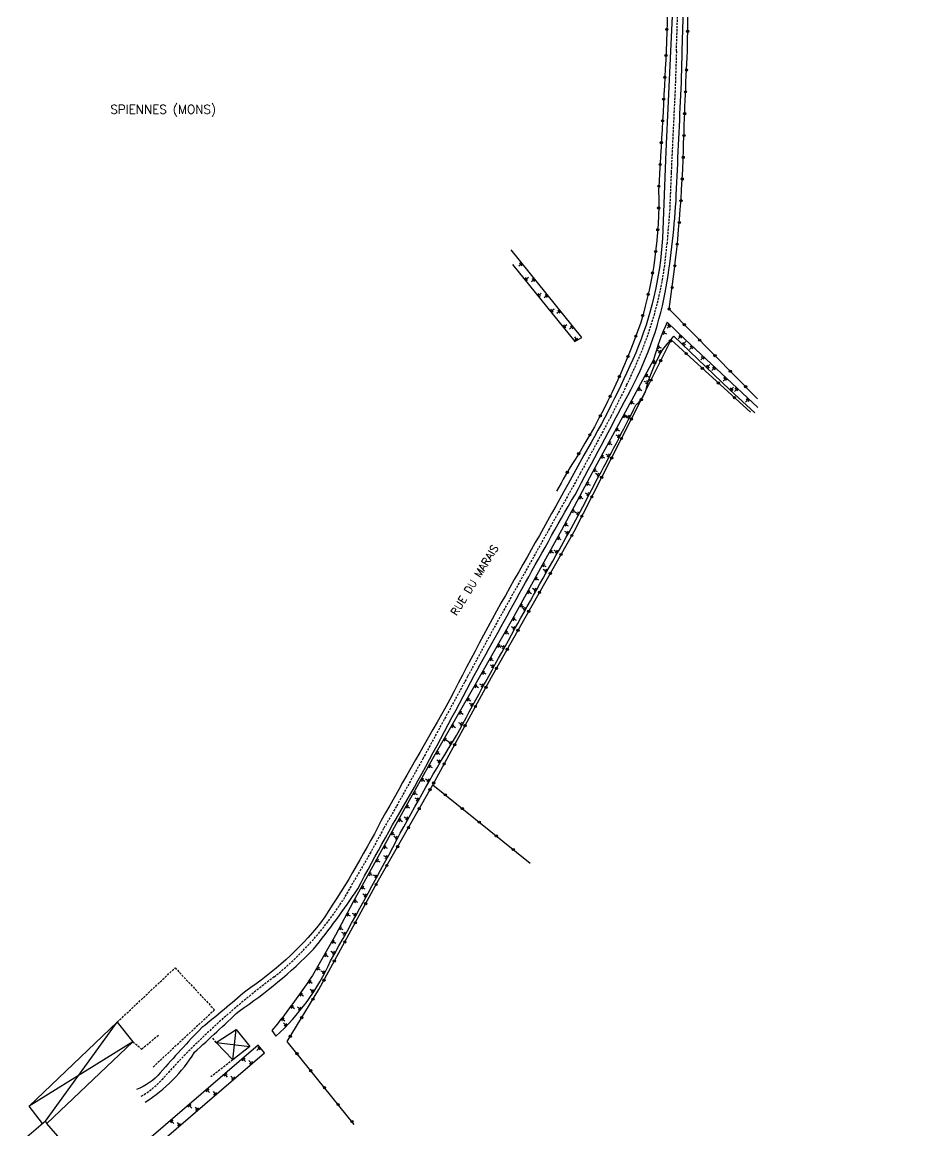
# Model space of a CAD drawing. Header units: millimetres. Extents: x 123000 to 124000, y 124000 to 125000.
# Drawn here: x 123071 to 123274.5, y 124252.4 to 124506.6 of the extents above; entities that cross this region are included whole.
import ezdxf
from ezdxf.enums import TextEntityAlignment as Align

# ---------------------------------------------------------------- set-up
doc = ezdxf.new("R2010")
doc.units = ezdxf.units.MM
doc.linetypes.add('DASHED', pattern=[0.75, 0.5, -0.25])
for name, color, linetype in [('w0001', 6, 'DASHED'), ('w0008', 7, 'CONTINUOUS'), ('w0100', 7, 'CONTINUOUS'), ('w0112', 1, 'DASHED'), ('W0211', 2, 'CONTINUOUS'), ('w0322', 7, 'CONTINUOUS'), ('W0980', 7, 'CONTINUOUS'), ('w0989', 7, 'CONTINUOUS')]:
    doc.layers.add(name, color=color, linetype=linetype)
doc.styles.get("Standard").update_dxf_attribs({"font": 'romans.shx', "width": 0.85})

msp = doc.modelspace()

# ---------------------------------------------------------------- linework, layer by layer
at = {"layer": 'w0001'}
for points in [[(123221.02, 124500), (123221.51, 124515.5), (123222.5, 124537.59), (123223.43, 124553.11), (123225, 124562.15, -0.135646), (123235.3, 124576.99, -0.144172), (123246.16, 124581.85, 0.241212), (123251.92, 124585.63)], [(123221.02, 124500), (123220.71, 124490.84), (123220.22, 124481.01), (123219.81, 124472.15), (123219.47, 124463.77), (123218.86, 124455.88, -0.081069), (123212.66, 124430.2, -0.011168), (123209.6, 124423.37), (123205.96, 124416.15), (123198.94, 124403.1), (123191.89, 124390.5), (123185.66, 124379.36), (123179.08, 124367.57), (123173.14, 124356.57), (123162.93, 124337.83), (123156.81, 124326.8), (123153.88, 124321.69), (123150.93, 124316.29), (123144.45, 124305.13, -0.081146), (123128.78, 124287.68, 0.050891), (123103.09, 124264.19, -0.081678), (123098.29, 124260.32)]]:
    msp.add_lwpolyline(points, format="xyb", dxfattribs=at)
at = {"layer": 'w0008'}
for points in [[(123209.9, 124750), (123215.29, 124728.04), (123223.14, 124698.38), (123230.53, 124669.69), (123237.93, 124638.64), (123244.79, 124610.47), (123249.37, 124593.54, -0.310561), (123247.65, 124585.19, -0.126275), (123242.15, 124582.64, 0.062468), (123235.16, 124578.74, 0.128403), (123226.14, 124568.14, 0.096527), (123222.3, 124554.58, 0.013587), (123221.4, 124540.74, -0.015478), (123220.92, 124527.38, -0.005626), (123220.25, 124512.94), (123219.67, 124500)], [(123222.33, 124500), (123222.73, 124512.39), (123223.34, 124535.2, -0.030692), (123225.14, 124557.6, -0.153552), (123234.01, 124574.5, -0.090687), (123243.81, 124579.72, -0.295915), (123252.81, 124575.15, -0.002871), (123259.71, 124560.43, 0.064344), (123269.16, 124548.18), (123282.76, 124531.71), (123295.12, 124516.57), (123309.41, 124500)], [(123219.67, 124500), (123218.62, 124477.06), (123217.8, 124457.03, -0.085191), (123211.68, 124430.82, -0.02901), (123199.81, 124407.36, -0.004947), (123184.87, 124380.62, 0.012879), (123169.1, 124351.34, 0.001237), (123153.34, 124323.55, -0.029996), (123139.45, 124300.08, -0.075227), (123122.26, 124284.45, -0.010003), (123112.24, 124276.06, 0.016924), (123102.69, 124265.71, -0.124033), (123097.24, 124261.87, 3.502091)], [(123099.21, 124258.96, 0.114171), (123110.52, 124270.4, 0.002452), (123120.75, 124279.86, 0.050385), (123137.8, 124294.06, 0.025779), (123147.96, 124307.89, -0.01292), (123160.96, 124331.19, 0.004116), (123174.63, 124356.81, -0.000816), (123185.68, 124376.75, -0.006502), (123197.77, 124398.26, 0.000358), (123209.88, 124421.05, 0.07751), (123218.47, 124444.65, 0.026528), (123220.93, 124465.64, -0.001535), (123221.97, 124488.43, 0.008577), (123222.33, 124500, 0.008577)]]:
    msp.add_lwpolyline(points, format="xyb", dxfattribs=at)
at = {"layer": 'w0100'}
for points in [[(123075.69, 124254.05), (123072.6, 124258.09), (123092.81, 124277.32), (123096.4, 124272.83), (123072.6, 124258.09)], [(123076.33, 124254.6), (123092.81, 124277.32)], [(123115.49, 124272.65), (123120.04, 124275.66), (123123.23, 124271.71), (123119.33, 124268.66), (123115.49, 124272.65), (123123.23, 124271.71)], [(123119.33, 124268.66), (123120.04, 124275.66)], [(123080.2, 124250), (123076.67, 124254.07), (123096.4, 124272.83)], [(123076.67, 124254.07), (123076.33, 124254.6), (123071.02, 124250)]]:
    msp.add_lwpolyline(points, dxfattribs=at)
at = {"layer": 'w0112'}
for points in [[(123092.81, 124277.32), (123106.08, 124289.77), (123115.13, 124280.13), (123101.03, 124267.03)], [(123096.4, 124272.83), (123098.42, 124271.15), (123102.37, 124274.42)], [(123115.49, 124272.65), (123114.71, 124273.66)], [(123119.33, 124268.66), (123114.25, 124264.75)]]:
    msp.add_lwpolyline(points, dxfattribs=at)
at = {"layer": 'W0211'}
for p, q in [((123184.85, 124450.75), (123185.63, 124451.38)), ((123185.06, 124451.29), (123185.45, 124451.6)), ((123185.43, 124450.84), (123185.81, 124451.15)), ((123186.54, 124447.98), (123186.15, 124447.67)), ((123187.11, 124448.07), (123186.33, 124447.44)), ((123186.9, 124447.53), (123186.51, 124447.22)), ((123187.77, 124447.13), (123188.55, 124447.76)), ((123187.98, 124447.67), (123188.37, 124447.98)), ((123188.34, 124447.22), (123188.73, 124447.53)), ((123189.47, 124444.37), (123189.08, 124444.06)), ((123190.04, 124444.47), (123189.26, 124443.83)), ((123189.83, 124443.93), (123189.44, 124443.61)), ((123190.68, 124443.51), (123191.46, 124444.14)), ((123190.89, 124444.05), (123191.28, 124444.36)), ((123191.25, 124443.6), (123191.64, 124443.91)), ((123192.4, 124440.77), (123192.01, 124440.45)), ((123192.97, 124440.86), (123192.19, 124440.23)), ((123192.76, 124440.32), (123192.37, 124440)), ((123193.6, 124439.89), (123194.37, 124440.51)), ((123193.8, 124440.43), (123194.19, 124440.74)), ((123194.17, 124439.98), (123194.56, 124440.29)), ((123195.33, 124437.16), (123194.94, 124436.84)), ((123195.9, 124437.25), (123195.12, 124436.62)), ((123196.72, 124436.8), (123197.11, 124437.12)), ((123218.88, 124436.47), (123219.58, 124437.19)), ((123219.02, 124437.03), (123219.37, 124437.39)), ((123219.44, 124436.63), (123219.78, 124436.99)), ((123195.69, 124436.71), (123195.3, 124436.39)), ((123196.51, 124436.27), (123197.29, 124436.89)), ((123197.08, 124436.35), (123197.47, 124436.67)), ((123197.63, 124434.48), (123198.16, 124433.62)), ((123218.22, 124435.04), (123217.76, 124435.22)), ((123218.79, 124435.12), (123217.87, 124435.49)), ((123218.44, 124435.57), (123217.97, 124435.76)), ((123221.43, 124434.03), (123222.12, 124434.75)), ((123221.57, 124434.59), (123221.92, 124434.95)), ((123221.99, 124434.19), (123222.33, 124434.55)), ((123197.65, 124433.9), (123197.91, 124433.47)), ((123198.14, 124434.2), (123198.4, 124433.78)), ((123217.05, 124431.74), (123216.58, 124431.89)), ((123217.62, 124431.86), (123216.66, 124432.17)), ((123217.23, 124432.29), (123216.75, 124432.44)), ((123222.65, 124433.21), (123222.31, 124432.85)), ((123223.2, 124433.37), (123222.51, 124432.65)), ((123223.07, 124432.81), (123222.72, 124432.45)), ((123224.01, 124431.59), (123224.69, 124432.32)), ((123224.14, 124432.15), (123224.48, 124432.52)), ((123224.56, 124431.76), (123224.9, 124432.12)), ((123216.64, 124431.44), (123217.51, 124430.94)), ((123216.93, 124430.94), (123217.37, 124430.69)), ((123217.22, 124431.44), (123217.65, 124431.19)), ((123226.58, 124429.17), (123227.27, 124429.9)), ((123226.72, 124429.73), (123227.06, 124430.1)), ((123227.14, 124429.34), (123227.48, 124429.7)), ((123215.9, 124428.32), (123215.46, 124428.56)), ((123216.48, 124428.33), (123215.6, 124428.81)), ((123216.18, 124428.82), (123215.74, 124429.06)), ((123228.12, 124427.99), (123227.78, 124427.63)), ((123228.68, 124428.15), (123227.99, 124427.43)), ((123228.54, 124427.59), (123228.19, 124427.23)), ((123229.16, 124426.76), (123229.85, 124427.49)), ((123229.29, 124427.32), (123229.64, 124427.68)), ((123229.71, 124426.92), (123230.06, 124427.29)), ((123213.56, 124424.31), (123214.52, 124424.01)), ((123214.21, 124425.21), (123213.77, 124425.45)), ((123214.79, 124425.23), (123213.91, 124425.71)), ((123214.49, 124425.72), (123214.05, 124425.96)), ((123214.13, 124424.43), (123214.61, 124424.29)), ((123231.74, 124424.34), (123232.42, 124425.07)), ((123231.87, 124424.9), (123232.21, 124425.27)), ((123232.29, 124424.51), (123232.63, 124424.87)), ((123212.52, 124422.11), (123212.08, 124422.35)), ((123213.1, 124422.13), (123212.22, 124422.61)), ((123212.8, 124422.62), (123212.36, 124422.86)), ((123213.96, 124423.88), (123214.44, 124423.74)), ((123233.59, 124422.77), (123233.25, 124422.41)), ((123234.14, 124422.94), (123233.46, 124422.21)), ((123234.01, 124422.38), (123233.67, 124422.01)), ((123234.32, 124421.92), (123235, 124422.65)), ((123234.45, 124422.49), (123234.79, 124422.85)), ((123234.87, 124422.09), (123235.21, 124422.45)), ((123210.83, 124419.01), (123210.39, 124419.25)), ((123211.41, 124419.02), (123210.53, 124419.5)), ((123211.1, 124419.52), (123210.67, 124419.76)), ((123236.89, 124419.51), (123237.58, 124420.24)), ((123237.03, 124420.07), (123237.37, 124420.43)), ((123237.45, 124419.67), (123237.79, 124420.04)), ((123209.41, 124416.41), (123208.97, 124416.65)), ((123209.14, 124415.91), (123208.7, 124416.15)), ((123209.71, 124415.92), (123208.84, 124416.4)), ((123209.42, 124416.47), (123210.31, 124416.02)), ((123209.73, 124415.99), (123210.18, 124415.76)), ((123210, 124416.5), (123210.44, 124416.27)), ((123207.44, 124412.81), (123207, 124413.05)), ((123207.12, 124412.03), (123208.01, 124411.56)), ((123208.02, 124412.82), (123207.14, 124413.3)), ((123207.72, 124413.31), (123207.28, 124413.55)), ((123207.43, 124411.54), (123207.88, 124411.31)), ((123207.7, 124412.05), (123208.14, 124411.82)), ((123205.75, 124409.71), (123205.31, 124409.95)), ((123206.32, 124409.72), (123205.45, 124410.2)), ((123206.02, 124410.21), (123205.58, 124410.45)), ((123204.05, 124406.61), (123203.61, 124406.85)), ((123204.62, 124406.62), (123203.75, 124407.1)), ((123204.32, 124407.11), (123203.89, 124407.36)), ((123204.8, 124407.59), (123205.68, 124407.13)), ((123205.1, 124407.11), (123205.55, 124406.87)), ((123205.37, 124407.62), (123205.82, 124407.38)), ((123202.94, 124403.53), (123202.06, 124404)), ((123202.63, 124404.02), (123202.19, 124404.26)), ((123202.36, 124403.51), (123201.92, 124403.75)), ((123202.44, 124403.18), (123203.32, 124402.71)), ((123202.74, 124402.69), (123203.19, 124402.45)), ((123203.02, 124403.2), (123203.46, 124402.96)), ((123200.7, 124400.39), (123200.26, 124400.62)), ((123201.28, 124400.41), (123200.4, 124400.88)), ((123200.98, 124400.9), (123200.53, 124401.13)), ((123199.05, 124397.27), (123198.61, 124397.5)), ((123199.62, 124397.29), (123198.74, 124397.76)), ((123199.32, 124397.78), (123198.88, 124398.01)), ((123200.12, 124398.72), (123201, 124398.26)), ((123200.43, 124398.24), (123200.87, 124398.01)), ((123200.69, 124398.75), (123201.14, 124398.52)), ((123197.39, 124394.15), (123196.95, 124394.38)), ((123197.97, 124394.17), (123197.08, 124394.64)), ((123197.66, 124394.66), (123197.22, 124394.89)), ((123197.78, 124394.3), (123198.66, 124393.83)), ((123198.09, 124393.81), (123198.53, 124393.58)), ((123198.36, 124394.32), (123198.8, 124394.09)), ((123195.73, 124391.03), (123195.29, 124391.26)), ((123196.31, 124391.05), (123195.43, 124391.52)), ((123196, 124391.54), (123195.56, 124391.77)), ((123194.32, 124388.42), (123193.88, 124388.67)), ((123195.39, 124389.91), (123196.27, 124389.43)), ((123195.69, 124389.42), (123196.13, 124389.18)), ((123195.97, 124389.92), (123196.41, 124389.68)), ((123194.04, 124387.92), (123193.6, 124388.16)), ((123194.61, 124387.93), (123193.74, 124388.41)), ((123192.32, 124384.83), (123191.89, 124385.07)), ((123192.9, 124384.84), (123192.03, 124385.32)), ((123192.6, 124385.33), (123192.17, 124385.58)), ((123192.94, 124385.55), (123193.81, 124385.06)), ((123193.24, 124385.06), (123193.67, 124384.81)), ((123193.52, 124385.56), (123193.96, 124385.31)), ((123190.61, 124381.74), (123190.17, 124381.98)), ((123191.19, 124381.75), (123190.31, 124382.23)), ((123190.89, 124382.24), (123190.45, 124382.49)), ((123190.48, 124381.19), (123191.35, 124380.7)), ((123191.05, 124381.19), (123191.49, 124380.95)), ((123188.9, 124378.65), (123188.46, 124378.89)), ((123189.48, 124378.66), (123188.6, 124379.14)), ((123189.18, 124379.15), (123188.74, 124379.39)), ((123190.77, 124380.69), (123191.21, 124380.45)), ((123187.77, 124375.57), (123186.89, 124376.05)), ((123187.47, 124376.06), (123187.03, 124376.3)), ((123188.02, 124376.82), (123188.89, 124376.33)), ((123188.31, 124376.32), (123188.75, 124376.08)), ((123188.6, 124376.83), (123189.03, 124376.58)), ((123187.19, 124375.56), (123186.75, 124375.8)), ((123185.48, 124372.47), (123185.04, 124372.71)), ((123186.05, 124372.48), (123185.18, 124372.96)), ((123185.76, 124372.97), (123185.32, 124373.21)), ((123185.57, 124372.44), (123186.44, 124371.96)), ((123185.86, 124371.95), (123186.3, 124371.71)), ((123186.15, 124372.45), (123186.58, 124372.21)), ((123183.76, 124369.38), (123183.33, 124369.62)), ((123184.34, 124369.39), (123183.47, 124369.87)), ((123184.04, 124369.88), (123183.61, 124370.12)), ((123182.02, 124366.3), (123181.58, 124366.55)), ((123182.59, 124366.3), (123181.72, 124366.8)), ((123182.3, 124366.8), (123181.87, 124367.05)), ((123183.13, 124368.06), (123184, 124367.58)), ((123183.43, 124367.57), (123183.86, 124367.33)), ((123183.71, 124368.07), (123184.14, 124367.83)), ((123180.27, 124363.23), (123179.84, 124363.47)), ((123180.85, 124363.23), (123179.98, 124363.72)), ((123180.56, 124363.73), (123180.12, 124363.98)), ((123180.7, 124363.68), (123181.57, 124363.2)), ((123181, 124363.18), (123181.43, 124362.94)), ((123181.28, 124363.69), (123181.71, 124363.45)), ((123179.1, 124360.16), (123178.23, 124360.65)), ((123178.81, 124360.66), (123178.38, 124360.9)), ((123178.53, 124360.15), (123178.09, 124360.4)), ((123178.28, 124359.29), (123179.16, 124358.81)), ((123178.58, 124358.79), (123179.02, 124358.55)), ((123178.86, 124359.3), (123179.3, 124359.06)), ((123176.78, 124357.08), (123176.35, 124357.33)), ((123177.36, 124357.09), (123176.49, 124357.58)), ((123177.07, 124357.58), (123176.63, 124357.83)), ((123175.04, 124354.01), (123174.6, 124354.26)), ((123175.61, 124354.01), (123174.74, 124354.51)), ((123175.32, 124354.51), (123174.89, 124354.76)), ((123175.87, 124354.89), (123176.75, 124354.41)), ((123176.17, 124354.4), (123176.61, 124354.16)), ((123176.45, 124354.9), (123176.89, 124354.66)), ((123173.28, 124350.94), (123172.85, 124351.19)), ((123173.86, 124350.94), (123172.99, 124351.44)), ((123173.57, 124351.44), (123173.13, 124351.69)), ((123173.48, 124350.48), (123174.35, 124350.01)), ((123174.05, 124350.5), (123174.49, 124350.26)), ((123171.52, 124347.88), (123171.09, 124348.12)), ((123172.1, 124347.88), (123171.23, 124348.37)), ((123171.81, 124348.38), (123171.38, 124348.63)), ((123173.78, 124349.99), (123174.22, 124349.75)), ((123170.05, 124345.31), (123169.62, 124345.56)), ((123171.09, 124346.07), (123171.97, 124345.6)), ((123171.39, 124345.58), (123171.83, 124345.35)), ((123171.67, 124346.09), (123172.11, 124345.85)), ((123169.77, 124344.81), (123169.33, 124345.06)), ((123170.34, 124344.81), (123169.48, 124345.31)), ((123168.01, 124341.75), (123167.57, 124341.99)), ((123168.59, 124341.75), (123167.72, 124342.24)), ((123168.3, 124342.25), (123167.86, 124342.49)), ((123168.64, 124341.77), (123169.5, 124341.25)), ((123168.92, 124341.26), (123169.35, 124341)), ((123169.22, 124341.75), (123169.65, 124341.49)), ((123166.25, 124338.68), (123165.82, 124338.93)), ((123166.83, 124338.68), (123165.96, 124339.18)), ((123166.54, 124339.18), (123166.1, 124339.43)), ((123164.51, 124335.61), (123164.08, 124335.85)), ((123165.09, 124335.62), (123164.22, 124336.1)), ((123164.8, 124336.11), (123164.36, 124336.36)), ((123166.05, 124337.46), (123166.91, 124336.95)), ((123166.34, 124336.96), (123166.77, 124336.7)), ((123166.63, 124337.45), (123167.06, 124337.2)), ((123162.79, 124332.53), (123162.35, 124332.77)), ((123163.37, 124332.53), (123162.49, 124333.02)), ((123163.07, 124333.03), (123162.63, 124333.27)), ((123163.52, 124333.12), (123164.38, 124332.62)), ((123164.09, 124333.12), (123164.53, 124332.87)), ((123161.34, 124329.95), (123160.91, 124330.19)), ((123163.81, 124332.62), (123164.24, 124332.37)), ((123161.06, 124329.44), (123160.62, 124329.69)), ((123161.64, 124329.45), (123160.77, 124329.94)), ((123161.03, 124328.76), (123161.9, 124328.27)), ((123161.33, 124328.26), (123161.76, 124328.02)), ((123161.61, 124328.77), (123162.04, 124328.52)), ((123159.33, 124326.36), (123158.9, 124326.61)), ((123159.91, 124326.37), (123159.04, 124326.86)), ((123159.62, 124326.86), (123159.18, 124327.11)), ((123157.62, 124323.28), (123157.18, 124323.52)), ((123158.19, 124323.29), (123157.32, 124323.77)), ((123157.9, 124323.78), (123157.46, 124324.02)), ((123158.6, 124324.37), (123159.47, 124323.89)), ((123158.9, 124323.87), (123159.34, 124323.63)), ((123159.17, 124324.38), (123159.61, 124324.14)), ((123155.9, 124320.19), (123155.47, 124320.43)), ((123156.48, 124320.2), (123155.61, 124320.68)), ((123156.18, 124320.69), (123155.75, 124320.93)), ((123156.79, 124319.96), (123157.23, 124319.73)), ((123154.77, 124317.11), (123153.89, 124317.59)), ((123154.47, 124317.6), (123154.03, 124317.84)), ((123156.21, 124319.94), (123157.1, 124319.47)), ((123156.52, 124319.45), (123156.96, 124319.22)), ((123154.19, 124317.1), (123153.75, 124317.34)), ((123153.86, 124315.52), (123154.74, 124315.05)), ((123154.16, 124315.03), (123154.6, 124314.8)), ((123154.44, 124315.54), (123154.88, 124315.31)), ((123152.48, 124314), (123152.05, 124314.24)), ((123153.06, 124314.02), (123152.18, 124314.5)), ((123152.76, 124314.51), (123152.32, 124314.75)), ((123150.79, 124310.9), (123150.35, 124311.14)), ((123151.37, 124310.92), (123150.49, 124311.4)), ((123151.07, 124311.41), (123150.63, 124311.65)), ((123151.49, 124311.11), (123152.37, 124310.64)), ((123151.79, 124310.62), (123152.23, 124310.38)), ((123152.06, 124311.13), (123152.5, 124310.89)), ((123149.09, 124307.81), (123148.65, 124308.05)), ((123149.67, 124307.82), (123148.79, 124308.3)), ((123149.37, 124308.31), (123148.93, 124308.55)), ((123147.4, 124304.71), (123146.96, 124304.95)), ((123147.97, 124304.72), (123147.1, 124305.2)), ((123147.67, 124305.21), (123147.24, 124305.45)), ((123149.1, 124306.71), (123149.97, 124306.23)), ((123149.4, 124306.22), (123149.84, 124305.98)), ((123149.67, 124306.73), (123150.11, 124306.49)), ((123146, 124302.11), (123145.56, 124302.34)), ((123146.69, 124302.32), (123147.56, 124301.84)), ((123147.26, 124302.34), (123147.7, 124302.09)), ((123145.72, 124301.6), (123145.28, 124301.83)), ((123146.3, 124301.62), (123145.42, 124302.09)), ((123146.98, 124301.83), (123147.42, 124301.59)), ((123144.05, 124298.49), (123143.61, 124298.72)), ((123144.62, 124298.5), (123143.74, 124298.98)), ((123144.32, 124299), (123143.88, 124299.23)), ((123144.26, 124297.95), (123145.13, 124297.46)), ((123144.55, 124297.45), (123144.99, 124297.21)), ((123144.83, 124297.95), (123145.27, 124297.71)), ((123142.33, 124295.39), (123141.9, 124295.63)), ((123142.91, 124295.39), (123142.04, 124295.88)), ((123142.62, 124295.89), (123142.18, 124296.13)), ((123140.6, 124292.31), (123140.16, 124292.55)), ((123141.18, 124292.31), (123140.3, 124292.81)), ((123140.88, 124292.81), (123140.45, 124293.06)), ((123141.81, 124293.58), (123142.68, 124293.09)), ((123142.1, 124293.08), (123142.54, 124292.84)), ((123142.39, 124293.58), (123142.82, 124293.34)), ((123138.86, 124289.23), (123138.43, 124289.48)), ((123139.44, 124289.24), (123138.57, 124289.73)), ((123139.15, 124289.73), (123138.71, 124289.98)), ((123137.3, 124286.67), (123136.88, 124286.96)), ((123139.5, 124289.1), (123140.39, 124288.64)), ((123139.81, 124288.61), (123140.25, 124288.38)), ((123140.08, 124289.12), (123140.52, 124288.89)), ((123136.97, 124286.2), (123136.56, 124286.48)), ((123137.54, 124286.15), (123136.72, 124286.72)), ((123137.02, 124284.85), (123137.86, 124284.31)), ((123137.6, 124284.82), (123138.02, 124284.55)), ((123134.93, 124283.3), (123134.52, 124283.59)), ((123135.5, 124283.25), (123134.69, 124283.83)), ((123135.26, 124283.77), (123134.86, 124284.06)), ((123137.28, 124284.34), (123137.7, 124284.07)), ((123132.84, 124280.44), (123132.44, 124280.74)), ((123133.42, 124280.38), (123132.61, 124280.97)), ((123133.19, 124280.91), (123132.78, 124281.2)), ((123134.15, 124280.86), (123134.94, 124280.24)), ((123134.36, 124280.33), (123134.76, 124280.02)), ((123134.72, 124280.78), (123135.12, 124280.47)), ((123130.7, 124277.62), (123130.31, 124277.92)), ((123131.27, 124277.54), (123130.48, 124278.15)), ((123131.06, 124278.07), (123130.66, 124278.38)), ((123130.92, 124277.17), (123131.64, 124276.47)), ((123131.48, 124277.03), (123131.84, 124276.68)), ((123131.08, 124276.61), (123131.44, 124276.27)), ((123125.02, 124271.39), (123125.41, 124271.7)), ((123122.12, 124268.83), (123121.79, 124269.21)), ((123124.82, 124270.85), (123125.59, 124271.48)), ((123125.39, 124270.94), (123125.77, 124271.26)), ((123121.68, 124268.45), (123121.35, 124268.83)), ((123122.23, 124268.26), (123121.57, 124269.02)), ((123123.02, 124268.49), (123123.67, 124267.74)), ((123123.12, 124267.93), (123123.45, 124267.55)), ((123123.56, 124268.3), (123123.89, 124267.92)), ((123117.57, 124264.9), (123117.24, 124265.28)), ((123118.11, 124264.71), (123117.46, 124265.47)), ((123118, 124265.28), (123117.68, 124265.65)), ((123118.89, 124264.95), (123119.55, 124264.19)), ((123119, 124264.38), (123119.33, 124264)), ((123119.44, 124264.76), (123119.77, 124264.38)), ((123113.45, 124261.34), (123113.12, 124261.72)), ((123113.99, 124261.15), (123113.34, 124261.91)), ((123113.89, 124261.72), (123113.56, 124262.1)), ((123114.77, 124261.4), (123115.43, 124260.64)), ((123114.88, 124260.83), (123115.21, 124260.45)), ((123115.32, 124261.21), (123115.64, 124260.83)), ((123109.33, 124257.79), (123109.01, 124258.17)), ((123109.88, 124257.6), (123109.23, 124258.36)), ((123109.77, 124258.17), (123109.44, 124258.55)), ((123110.65, 124257.85), (123111.3, 124257.09)), ((123110.76, 124257.29), (123111.08, 124256.91)), ((123111.2, 124257.66), (123111.52, 124257.28)), ((123105.22, 124254.24), (123104.89, 124254.61)), ((123105.76, 124254.05), (123105.11, 124254.8)), ((123105.65, 124254.61), (123105.33, 124254.99)), ((123106.53, 124254.31), (123107.18, 124253.55)), ((123107.07, 124254.11), (123107.4, 124253.74)), ((123106.64, 124253.74), (123106.96, 124253.36))]:
    msp.add_line(p, q, dxfattribs=at)
for points in [[(123183.4, 124451.05), (123197.75, 124433.38), (123199.33, 124434.35), (123183.16, 124454.45)], [(123103.06, 124250), (123126.59, 124270.25), (123125.11, 124272.07), (123099.55, 124250)]]:
    msp.add_lwpolyline(points, dxfattribs=at)
for points in [[(123239.71, 124418.24), (123223.03, 124433.88), (123218.89, 124437.86, 0.045085), (123215.79, 124429.17), (123207.75, 124414.41), (123202.3, 124404.46), (123194.69, 124390.13), (123183.35, 124369.66), (123174.16, 124353.49), (123165.13, 124337.74), (123158.31, 124325.55), (123152.65, 124315.34), (123146.92, 124304.88), (123142.83, 124297.29), (123137.58, 124287.98, -0.011761), (123131.55, 124279.55, -0.012567), (123128.27, 124275.4, -0.267541)], [(123211.73, 124418.81, 0.138356), (123214.01, 124422.17, -0.074019), (123217.87, 124431.55, -0.010035), (123220.45, 124434.61), (123233.3, 124422.36), (123238.97, 124417.04)], [(123128.27, 124275.4), (123129.19, 124274.09, 0.102656), (123141.71, 124291.37, 0.006783), (123156.9, 124319.11, -0.016144), (123170.59, 124343.03, -0.003234), (123182.48, 124364.84, -0.002579), (123194.11, 124385.59, 0.011312), (123202.65, 124401.45, 0.006479), (123211.73, 124418.81, 6.001957)]]:
    msp.add_lwpolyline(points, format="xyb", dxfattribs=at)
at = {"layer": 'w0322'}
for points in [[(123223.52, 124500), (123223.81, 124522.18), (123224.94, 124543.88), (123226.08, 124557.25, -0.193584), (123238.33, 124575.3, -0.392339), (123249.07, 124575.42, -0.053842), (123251.09, 124573.15, 0.515017)], [(123200.82, 124570.88), (123222.67, 124567.1, 0.094259), (123218.75, 124535.17, -0.017179), (123218.66, 124500, 2.53818)], [(123218.66, 124500, -0.002745), (123216.93, 124468.07, -0.080096), (123212.83, 124437.78, -0.057523), (123197.78, 124406.35, 0.0184), (123193.56, 124399.06)], [(123239.62, 124420.24), (123219.33, 124440.86, 0.029832), (123222.63, 124477.41, -0.004223), (123223.52, 124500, -0.004223)]]:
    msp.add_lwpolyline(points, format="xyb", dxfattribs=at)
for points in [[(123165.17, 124331.75), (123178.63, 124356.47), (123197.55, 124389.84), (123212.72, 124419.56), (123219.78, 124433.8), (123238.03, 124417.17)], [(123147.16, 124253.86), (123131.77, 124272.88), (123139.06, 124284.83), (123152.4, 124309.32), (123165.17, 124331.75), (123187.52, 124313.76)]]:
    msp.add_lwpolyline(points, dxfattribs=at)
for centre, radius in [((123218.82, 124505), 0.25), ((123218.82, 124505), 0.15), ((123223.58, 124504.54), 0.25), ((123223.58, 124504.54), 0.15), ((123218.61, 124498.98), 0.25), ((123218.61, 124498.98), 0.15), ((123223.32, 124495.65), 0.25), ((123223.32, 124495.65), 0.15), ((123218.36, 124493.99), 0.25), ((123218.36, 124493.99), 0.15), ((123223.1, 124490.66), 0.25), ((123223.1, 124490.66), 0.15), ((123218.1, 124488.99), 0.25), ((123218.1, 124488.99), 0.15), ((123222.91, 124485.66), 0.25), ((123222.91, 124485.66), 0.15), ((123217.84, 124484), 0.25), ((123217.84, 124484), 0.15), ((123222.74, 124480.66), 0.25), ((123222.74, 124480.66), 0.15), ((123217.56, 124479.01), 0.25), ((123217.56, 124479.01), 0.15), ((123222.58, 124475.66), 0.25), ((123222.58, 124475.66), 0.15), ((123217.28, 124474.01), 0.25), ((123217.28, 124474.01), 0.15), ((123222.35, 124470.67), 0.25), ((123222.35, 124470.67), 0.15), ((123216.99, 124469.02), 0.25), ((123216.99, 124469.02), 0.15), ((123222.05, 124465.68), 0.25), ((123222.05, 124465.68), 0.15), ((123216.95, 124464.02), 0.25), ((123216.95, 124464.02), 0.15), ((123221.67, 124460.69), 0.25), ((123221.67, 124460.69), 0.15), ((123216.74, 124459.03), 0.25), ((123216.74, 124459.03), 0.15), ((123221.2, 124455.72), 0.25), ((123221.2, 124455.72), 0.15), ((123216.26, 124454.05), 0.25), ((123216.26, 124454.05), 0.15), ((123220.66, 124450.75), 0.25), ((123220.66, 124450.75), 0.15), ((123215.53, 124449.11), 0.25), ((123215.53, 124449.11), 0.15), ((123220.03, 124445.78), 0.25), ((123220.03, 124445.78), 0.15), ((123214.54, 124444.21), 0.25), ((123214.54, 124444.21), 0.15), ((123213.29, 124439.36), 0.25), ((123213.29, 124439.36), 0.15), ((123219.34, 124440.84), 0.25), ((123219.34, 124440.84), 0.15), ((123222.85, 124437.28), 0.25), ((123222.85, 124437.28), 0.15), ((123211.7, 124434.63), 0.25), ((123211.7, 124434.63), 0.15), ((123219.64, 124433.51), 0.25), ((123219.64, 124433.51), 0.15), ((123226.36, 124433.71), 0.25), ((123226.36, 124433.71), 0.15), ((123209.9, 124429.97), 0.25), ((123209.9, 124429.97), 0.15), ((123217.42, 124429.03), 0.25), ((123223.24, 124430.64), 0.25), ((123223.24, 124430.64), 0.15), ((123229.87, 124430.15), 0.25), ((123229.87, 124430.15), 0.15), ((123217.42, 124429.03), 0.15), ((123226.94, 124427.27), 0.25), ((123226.94, 124427.27), 0.15), ((123233.37, 124426.59), 0.25), ((123233.37, 124426.59), 0.15), ((123207.93, 124425.37), 0.25), ((123207.93, 124425.37), 0.15), ((123215.2, 124424.55), 0.25), ((123215.2, 124424.55), 0.15), ((123230.64, 124423.9), 0.25), ((123230.64, 124423.9), 0.15), ((123236.88, 124423.03), 0.25), ((123236.88, 124423.03), 0.15), ((123205.82, 124420.83), 0.25), ((123205.82, 124420.83), 0.15), ((123212.97, 124420.08), 0.25), ((123212.97, 124420.08), 0.15), ((123234.33, 124420.54), 0.25), ((123234.33, 124420.54), 0.15), ((123203.56, 124416.37), 0.25), ((123203.56, 124416.37), 0.15), ((123210.71, 124415.62), 0.25), ((123210.71, 124415.62), 0.15), ((123201.16, 124411.99), 0.25), ((123201.16, 124411.99), 0.15), ((123208.43, 124411.17), 0.25), ((123208.43, 124411.17), 0.15), ((123198.61, 124407.69), 0.25), ((123198.61, 124407.69), 0.15), ((123206.16, 124406.71), 0.25), ((123206.16, 124406.71), 0.15), ((123196, 124403.42), 0.25), ((123196, 124403.42), 0.15), ((123203.89, 124402.26), 0.25), ((123203.89, 124402.26), 0.15), ((123201.62, 124397.8), 0.25), ((123201.62, 124397.8), 0.15), ((123199.34, 124393.35), 0.25), ((123199.34, 124393.35), 0.15), ((123197.03, 124388.92), 0.25), ((123197.03, 124388.92), 0.15), ((123194.56, 124384.57), 0.25), ((123194.56, 124384.57), 0.15), ((123192.1, 124380.22), 0.25), ((123192.1, 124380.22), 0.15), ((123189.63, 124375.87), 0.25), ((123189.63, 124375.87), 0.15), ((123187.16, 124371.52), 0.25), ((123187.16, 124371.52), 0.15), ((123184.7, 124367.17), 0.25), ((123184.7, 124367.17), 0.15), ((123182.23, 124362.82), 0.25), ((123182.23, 124362.82), 0.15), ((123179.76, 124358.47), 0.25), ((123179.76, 124358.47), 0.15), ((123177.34, 124354.1), 0.25), ((123177.34, 124354.1), 0.15), ((123174.95, 124349.71), 0.25), ((123174.95, 124349.71), 0.15), ((123172.56, 124345.32), 0.25), ((123172.56, 124345.32), 0.15), ((123170.17, 124340.93), 0.25), ((123170.17, 124340.93), 0.15), ((123167.78, 124336.54), 0.25), ((123167.78, 124336.54), 0.15), ((123164.52, 124330.62), 0.25), ((123164.52, 124330.62), 0.15), ((123165.38, 124332.15), 0.25), ((123165.38, 124332.15), 0.15), ((123168.05, 124329.44), 0.25), ((123168.05, 124329.44), 0.15), ((123162.05, 124326.27), 0.25), ((123162.05, 124326.27), 0.15), ((123171.94, 124326.3), 0.25), ((123171.94, 124326.3), 0.15), ((123175.84, 124323.17), 0.25), ((123175.84, 124323.17), 0.15), ((123159.58, 124321.93), 0.25), ((123159.58, 124321.93), 0.15), ((123179.73, 124320.03), 0.25), ((123179.73, 124320.03), 0.15), ((123157.1, 124317.58), 0.25), ((123157.1, 124317.58), 0.15), ((123183.62, 124316.9), 0.25), ((123183.62, 124316.9), 0.15), ((123154.63, 124313.23), 0.25), ((123154.63, 124313.23), 0.15), ((123152.17, 124308.88), 0.25), ((123152.17, 124308.88), 0.15), ((123149.77, 124304.49), 0.25), ((123149.77, 124304.49), 0.15), ((123147.38, 124300.1), 0.25), ((123147.38, 124300.1), 0.15), ((123144.99, 124295.71), 0.25), ((123144.99, 124295.71), 0.15), ((123142.6, 124291.32), 0.25), ((123142.6, 124291.32), 0.15), ((123140.21, 124286.93), 0.25), ((123140.21, 124286.93), 0.15), ((123137.7, 124282.6), 0.25), ((123137.7, 124282.6), 0.15), ((123135.1, 124278.34), 0.25), ((123135.1, 124278.34), 0.15), ((123132.49, 124274.07), 0.25), ((123132.49, 124274.07), 0.15), ((123134.03, 124270.08), 0.25), ((123134.03, 124270.08), 0.15), ((123137.18, 124266.19), 0.25), ((123137.18, 124266.19), 0.15), ((123140.32, 124262.3), 0.25), ((123140.32, 124262.3), 0.15), ((123143.47, 124258.42), 0.25), ((123143.47, 124258.42), 0.15), ((123146.62, 124254.53), 0.25), ((123146.62, 124254.53), 0.15)]:
    msp.add_circle(centre, radius, dxfattribs=at)

# ---------------------------------------------------------------- texts
at = {"layer": 'W0980'}
msp.add_text('SPIENNES (MONS)', height=2, dxfattribs=at).set_placement((123103.36, 124486.51), align=Align.MIDDLE)
at = {"layer": 'w0989'}
msp.add_text('RUE DU MARAIS', height=1.75, rotation=58.3618, dxfattribs=at).set_placement((123174.72, 124378.69), align=Align.MIDDLE)

doc.saveas('drawing.dxf')
